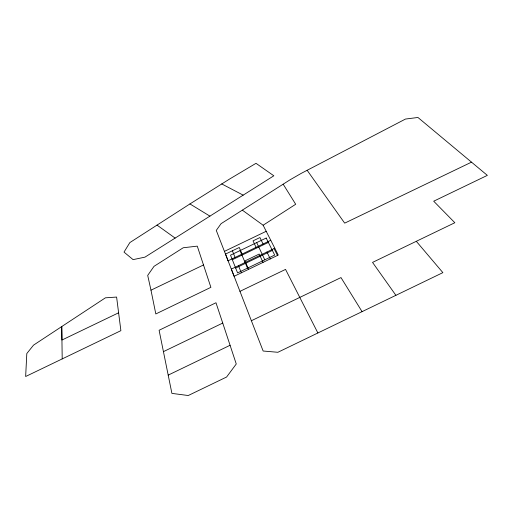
<?xml version="1.0" encoding="UTF-8"?>
<svg xmlns="http://www.w3.org/2000/svg" width="513" height="513" viewBox="0 0 513 513"><rect width="100%" height="100%" fill="white"/><g stroke="black" fill="none" stroke-linecap="round" stroke-linejoin="round"><path stroke-width="0.77" d="M189.938 203.937L129.834 242.598L124.011 252.107L133.091 259.629L144.955 257.141L273.833 175.786L256.006 163.314L229.6 179.031L189.938 203.937L209.92 216.127M242.341 210.144L263.131 225.22L295.693 204.27L283.163 184.186M416.306 241.309L442.873 272.634L395.901 295.321L372.541 262.399L454.839 222.725L433.703 201.205L487.35 175.375L417.941 117.477L405.482 119.054L301.246 173.362L289.903 179.896L221.077 223.668L216.274 230.395L234.114 276.295L278.258 255.07L263.131 225.22M395.901 295.321L277.886 352.284L263.143 351.02L231.325 269.113L274.788 248.228M224.418 251.376L266.209 231.292M118.606 312.802L120.888 330.661L25.65 376.51L26.811 353.528L33.537 345.134L105.415 297.822L116.611 297.065L118.606 312.802L61.945 340.036L61.752 326.557L62.201 358.914M228.086 260.803L270.768 240.296M232.344 259.738L268.37 242.431M235.659 268.055L272.358 250.421M471.498 162.159L344.685 223.149L307.133 170.271M239.949 291.358L285.542 269.402L317.874 332.969M163.435 351.636L222.738 323.068L215.973 302.753L159.101 330.269L171.9 393.388L188.245 395.523L226.592 377.023L236.262 363.993L222.738 323.068M251.376 320.734L340.985 277.578L362.069 311.641M168.2 375.118L230.081 345.275M150.982 290.185L147.699 275.404L154.015 266.343L183.224 247.76L197.274 246.137L210.894 287.331L155.817 313.956L150.982 290.185L203.501 264.964M221.712 183.917L243.168 195.139M157.029 225.111L175.132 238.09M274.051 248.587L277.501 255.429M263.054 244.002L259.931 237.551L253.044 240.86L256.064 247.356M266.933 252.005L270.274 258.905M256.68 242.611L264.785 259.822M263.047 262.38L259.18 254.057L244.983 260.88L248.581 269.331M242.085 254.076L239.276 247.471L225.496 254.089L228.099 260.796M240.039 250.607L247.484 268.139M232.383 250.78L235.089 257.436M238.449 265.689L241.347 272.813M266.183 238.045L230.523 255.173L237.583 272.897L274.673 255.07L266.183 238.045"/></g></svg>
